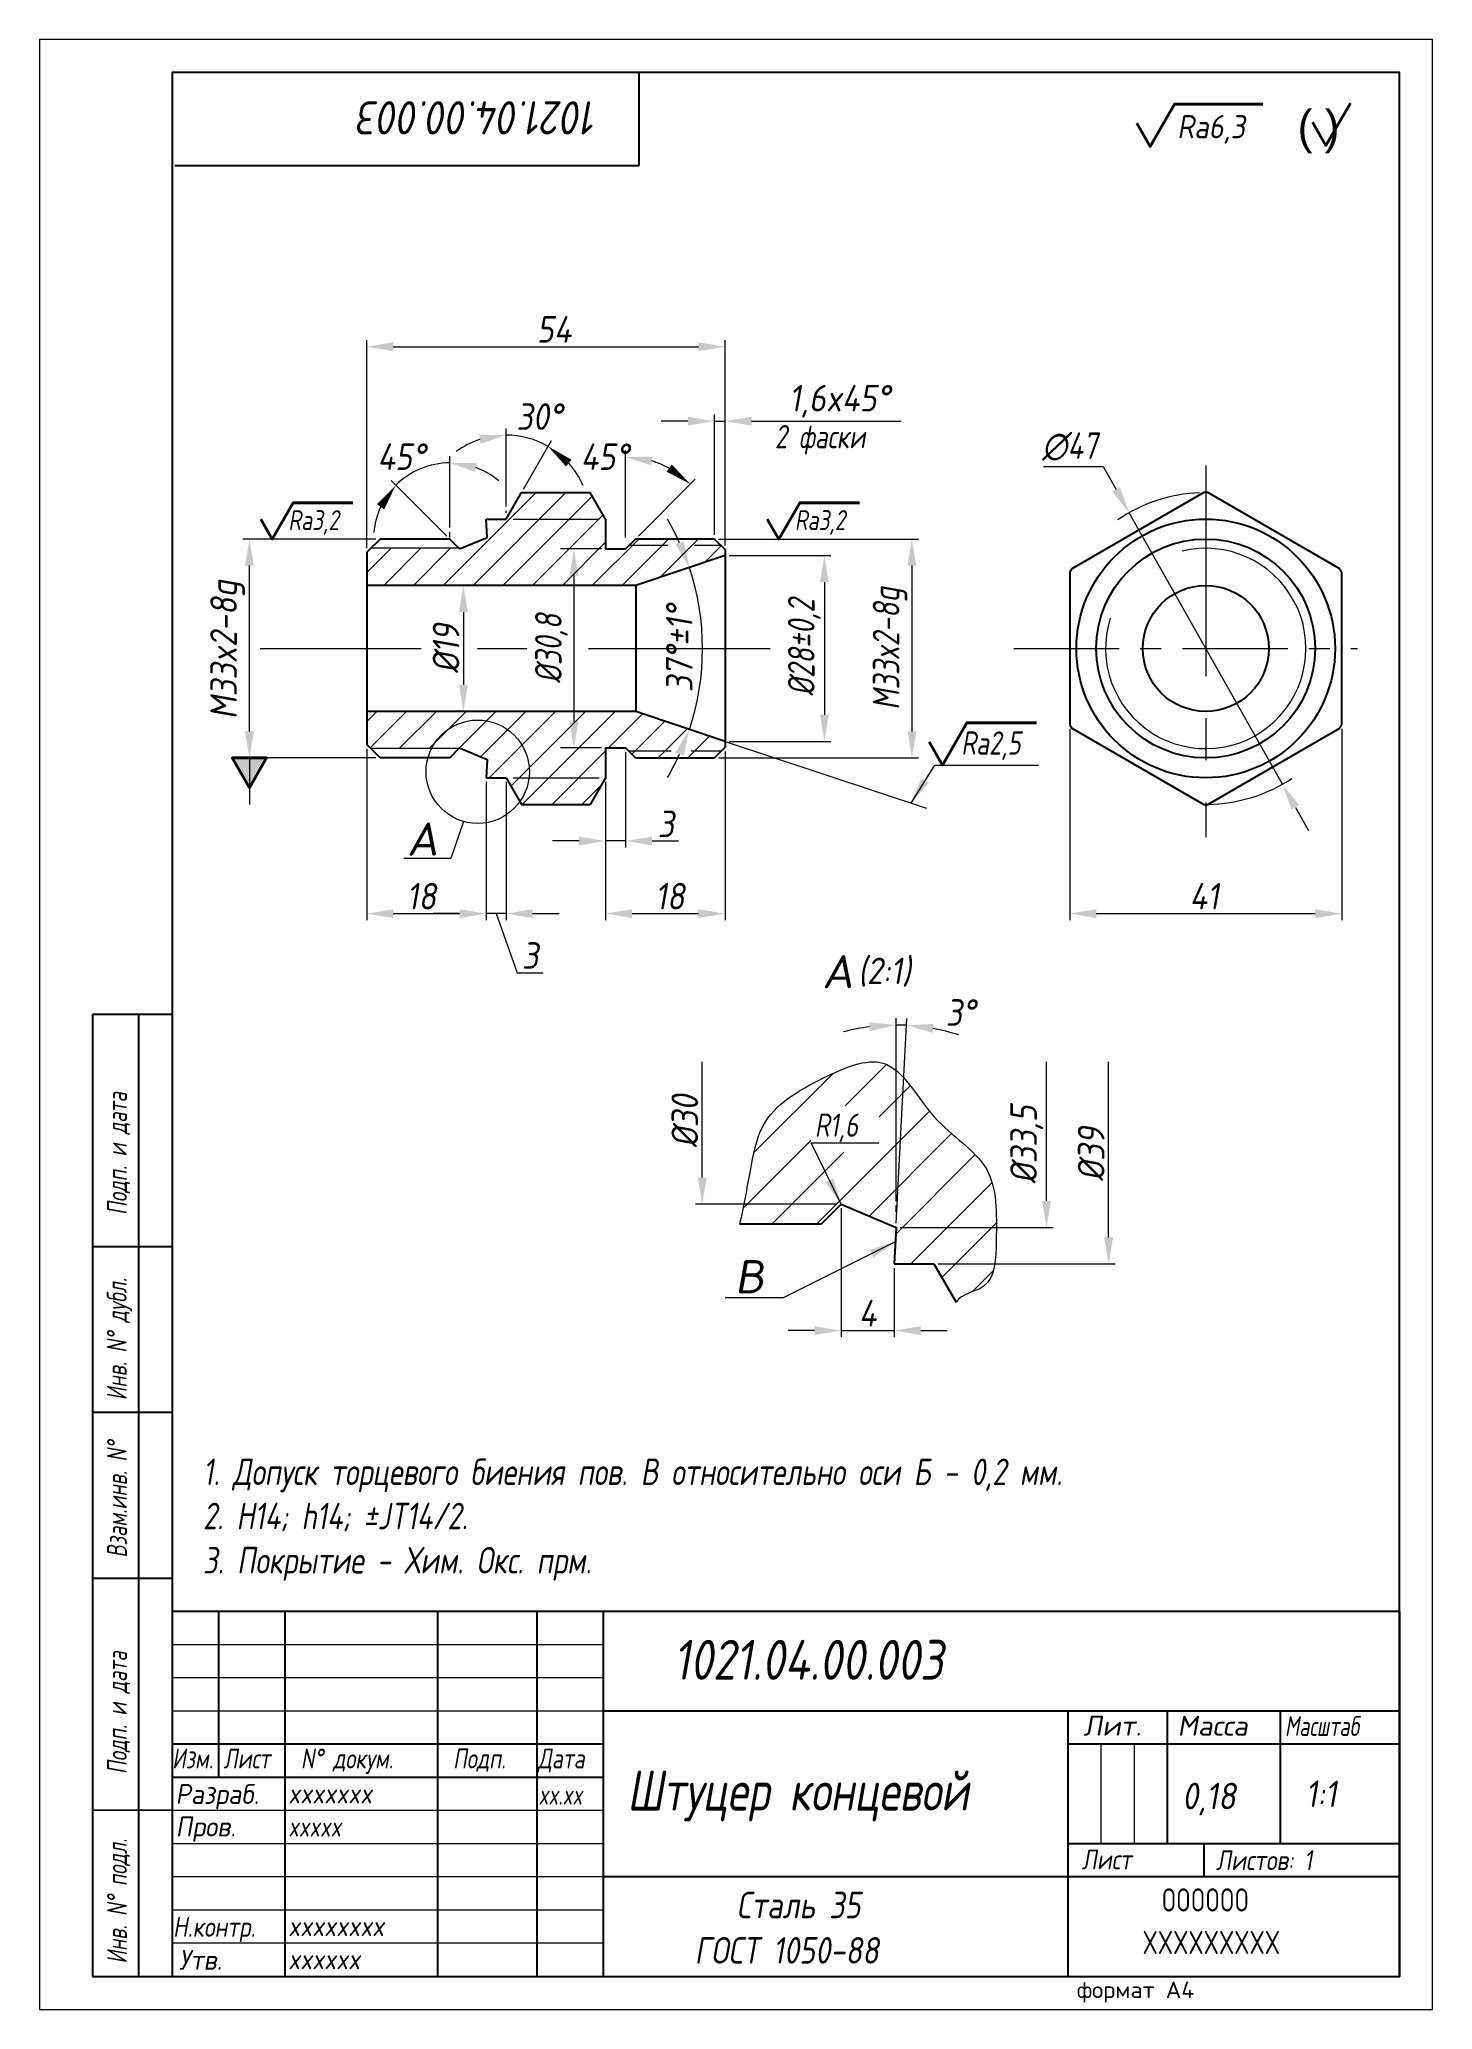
# Model space of a CAD drawing. Header units: millimetres. Extents: x 1917 to 2127, y 86 to 383.
import ezdxf

# ---------------------------------------------------------------- set-up
doc = ezdxf.new("R2010")
doc.units = ezdxf.units.MM
doc.linetypes.add('CENTER', pattern=[50.8, 31.75, -6.35, 6.35, -6.35])
for name, color, linetype, lineweight in [('Ax', 1, 'CENTER', 18), ('Dim', 3, 'Continuous', 40), ('Hatch', 5, 'Continuous', 18), ('Slim', 8, 'Continuous', 18), ('Text', 2, 'Continuous', 40), ('Wide', 31, 'Continuous', 60)]:
    doc.layers.add(name, color=color, linetype=linetype, lineweight=lineweight)
doc.styles.add('курсив', font='romans.shx', dxfattribs={"oblique": 10})
doc.styles.add('курсив 0_75', font='romans.shx', dxfattribs={"width": 0.75, "oblique": 10})
doc.styles.add('курсив 0_85', font='romans.shx', dxfattribs={"width": 0.85, "oblique": 10})
doc.dimstyles.new('L.Arrow', dxfattribs={"dimtxt": 4, "dimasz": 4, "dimexe": 2, "dimexo": 0.625, "dimgap": 1, "dimtad": 1, "dimlfac": 5, "dimtxsty": 'курсив 0_85', "dimcen": 0, "dimclrd": 256, "dimclre": 256, "dimclrt": 256, "dimadec": 1, "dimazin": 0, "dimtp": 0.0165, "dimtm": 0.0075, "dimtfac": 1, "dimtmove": 0, "dimatfit": 3, "dimfxl": 1, "dimlwd": 18, "dimlwe": 18, "dimarcsym": 0})
doc.dimstyles.new('к1_1', dxfattribs={"dimtxt": 4, "dimasz": 4, "dimexe": 1, "dimexo": 0.625, "dimtad": 1, "dimtxsty": 'курсив 0_85', "dimcen": 0, "dimadec": 0, "dimazin": 0, "dimtfac": 1, "dimtmove": 0, "dimatfit": 3, "dimldrblk": 'DOTSMALL', "dimfxl": 1, "dimlwd": 18, "dimlwe": 18, "dimarcsym": 0})
doc.dimstyles.new('к1_1св', dxfattribs={"dimtxt": 4, "dimasz": 4, "dimexe": 2, "dimexo": 0.625, "dimgap": 1, "dimtad": 1, "dimtoh": 1, "dimtxsty": 'курсив 0_75', "dimcen": 0, "dimadec": 0, "dimazin": 0, "dimtfac": 1, "dimtmove": 0, "dimatfit": 3, "dimldrblk": 'DOTSMALL', "dimfxl": 1, "dimlwd": 18, "dimlwe": 18, "dimarcsym": 0})

# ---------------------------------------------------------------- blocks, each defined once
blk = doc.blocks.new('*D32')
at = {"layer": 'Defpoints', "color": 0, "transparency": 16777216}
for p in [(2019.98, 305.07), (2006.53, 300.57), (2016.37, 286.94), (2006.53, 281.57), (2019.98, 277.07)]:
    blk.add_point(p, dxfattribs=at)
at = {"layer": 'Dim', "color": 0, "lineweight": 18, "transparency": 16777216}
for start, end in [(24.463, 30.426), (341.5, 18.5), (329.574, 335.537)]:
    blk.add_arc((1978.14, 291.07), 38.45, start, end, dxfattribs=at)
at = {"layer": 'Dim', "color": 0, "transparency": 16777216}
for points in [[(2013.76, 307.24), (2012.52, 306.75), (2014.6, 303.27)], [(2012.52, 275.39), (2013.76, 274.9), (2014.6, 278.87)]]:
    blk.add_solid(points, dxfattribs=at)
at = {"layer": 'Dim', "color": 0, "transparency": 16777216, "insert": (2013.09, 291.07), "char_height": 4, "attachment_point": 5, "rotation": 90, "style": 'курсив 0_85'}
blk.add_mtext('37°%%p1%%d', dxfattribs=at)
blk = doc.blocks.new('_DotSmall')
at = {"color": 0, "linetype": 'ByBlock', "const_width": 0.5}
blk.add_lwpolyline([(-122670.927, 17467.939, 1), (-122670.802, 17467.939, 1)], format="xyb", close=True, dxfattribs=at)
blk = doc.blocks.new('*D33')
at = {"layer": 'Defpoints', "color": 0, "transparency": 16777216}
for p in [(2019.98, 305.07), (2019.98, 277.07), (2034.95, 277.07)]:
    blk.add_point(p, dxfattribs=at)
at = {"layer": 'Dim', "color": 0, "lineweight": 18, "transparency": 16777216}
for p, q in [((2020.61, 305.07), (2035.95, 305.07)), ((2034.95, 301.07), (2034.95, 281.07)), ((2020.61, 277.07), (2035.95, 277.07))]:
    blk.add_line(p, q, dxfattribs=at)
at = {"layer": 'Dim', "color": 0, "transparency": 16777216}
for points in [[(2034.28, 301.07), (2035.62, 301.07), (2034.95, 305.07)], [(2034.28, 281.07), (2035.62, 281.07), (2034.95, 277.07)]]:
    blk.add_solid(points, dxfattribs=at)
at = {"layer": 'Dim', "color": 0, "transparency": 16777216, "insert": (2031.94, 291.25), "char_height": 4, "attachment_point": 5, "rotation": 90, "style": 'курсив 0_75'}
blk.add_mtext('%%c28%%p0,2', dxfattribs=at)
blk = doc.blocks.new('*D34')
at = {"layer": 'Defpoints', "color": 0, "transparency": 16777216}
for p in [(2004.98, 276.07), (2001.98, 271.57), (2001.98, 262.05)]:
    blk.add_point(p, dxfattribs=at)
at = {"layer": 'Dim', "color": 0, "lineweight": 18, "transparency": 16777216}
for p, q in [((2004.98, 275.45), (2004.98, 261.05)), ((2001.98, 270.95), (2001.98, 261.05)), ((1997.98, 262.05), (1993.98, 262.05)), ((2004.98, 262.05), (2001.98, 262.05)), ((2008.98, 262.05), (2012.98, 262.05))]:
    blk.add_line(p, q, dxfattribs=at)
at = {"layer": 'Dim', "color": 0, "transparency": 16777216}
for points in [[(1997.98, 262.71), (1997.98, 261.38), (2001.98, 262.05)], [(2008.98, 262.71), (2008.98, 261.38), (2004.98, 262.05)]]:
    blk.add_solid(points, dxfattribs=at)
at = {"layer": 'Dim', "color": 0, "transparency": 16777216, "insert": (2011.07, 264.63), "char_height": 4, "attachment_point": 5, "style": 'курсив 0_85'}
blk.add_mtext('3', dxfattribs=at)
blk = doc.blocks.new('*D35')
at = {"layer": 'Defpoints', "color": 0, "transparency": 16777216}
for p in [(2018.38, 307.57), (2018.38, 274.57), (2048.15, 274.57)]:
    blk.add_point(p, dxfattribs=at)
at = {"layer": 'Dim', "color": 0, "lineweight": 18, "transparency": 16777216}
for p, q in [((2019.01, 307.57), (2049.15, 307.57)), ((2048.15, 303.57), (2048.15, 278.57)), ((2019.01, 274.57), (2049.15, 274.57))]:
    blk.add_line(p, q, dxfattribs=at)
at = {"layer": 'Dim', "color": 0, "transparency": 16777216}
for points in [[(2047.49, 303.57), (2048.82, 303.57), (2048.15, 307.57)], [(2047.49, 278.57), (2048.82, 278.57), (2048.15, 274.57)]]:
    blk.add_solid(points, dxfattribs=at)
at = {"layer": 'Dim', "color": 0, "transparency": 16777216, "insert": (2044.86, 291.07), "char_height": 4, "attachment_point": 5, "rotation": 90, "style": 'курсив 0_75'}
blk.add_mtext('M33x2-8g', dxfattribs=at)
blk = doc.blocks.new('*D36')
at = {"layer": 'Defpoints', "color": 0, "transparency": 16777216}
for p in [(2011.9, 318.06), (2004.98, 307.19), (2004.98, 306.44), (2004.98, 306.07), (2006.48, 307.57)]:
    blk.add_point(p, dxfattribs=at)
at = {"layer": 'Dim', "color": 0, "lineweight": 18, "transparency": 16777216}
for p, q in [((2004.98, 307.82), (2004.98, 320.92)), ((2006.92, 308.01), (2015.48, 316.57))]:
    blk.add_line(p, q, dxfattribs=at)
blk.add_arc((2004.98, 306.07), 13.85, 61.611, 73.389, dxfattribs=at)
at = {"layer": 'Dim', "color": 0, "transparency": 16777216}
for points in [[(2008.84, 318.68), (2009.04, 320), (2004.98, 319.92)], [(2011.96, 318.79), (2011.17, 317.72), (2014.77, 315.86)]]:
    blk.add_solid(points, dxfattribs=at)
at = {"layer": 'Dim', "color": 0, "transparency": 16777216, "insert": (2001.87, 319.98), "char_height": 4, "attachment_point": 5, "style": 'курсив 0_85'}
blk.add_mtext('45°', dxfattribs=at)
blk = doc.blocks.new('*D37')
at = {"layer": 'Defpoints', "color": 0, "transparency": 16777216}
for p in [(2019.98, 325.34), (2018.38, 307.57), (2019.98, 305.97)]:
    blk.add_point(p, dxfattribs=at)
at = {"layer": 'Dim', "color": 0, "lineweight": 18, "transparency": 16777216}
for p, q in [((2014.38, 325.34), (2010.38, 325.34)), ((2018.38, 308.2), (2018.38, 326.34)), ((2018.38, 325.34), (2019.98, 325.34)), ((2019.98, 306.6), (2019.98, 326.34)), ((2023.98, 325.34), (2046.53, 325.34))]:
    blk.add_line(p, q, dxfattribs=at)
at = {"layer": 'Dim', "color": 0, "transparency": 16777216}
for points in [[(2014.38, 326), (2014.38, 324.67), (2018.38, 325.34)], [(2023.98, 326), (2023.98, 324.67), (2019.98, 325.34)]]:
    blk.add_solid(points, dxfattribs=at)
at = {"layer": 'Dim', "color": 0, "transparency": 16777216, "insert": (2037.25, 328.34), "char_height": 4, "attachment_point": 5, "style": 'курсив 0_85'}
blk.add_mtext('1,6x45%%d', dxfattribs=at)
blk = doc.blocks.new('*D38')
at = {"layer": 'Defpoints', "color": 0, "transparency": 16777216}
for p in [(2019.98, 336.56), (2019.98, 305.97), (1965.98, 305.57)]:
    blk.add_point(p, dxfattribs=at)
at = {"layer": 'Dim', "color": 0, "lineweight": 18, "transparency": 16777216}
for p, q in [((1965.98, 306.2), (1965.98, 337.56)), ((1969.98, 336.56), (2015.98, 336.56)), ((2019.98, 306.6), (2019.98, 337.56))]:
    blk.add_line(p, q, dxfattribs=at)
at = {"layer": 'Dim', "color": 0, "transparency": 16777216}
for points in [[(1969.98, 337.23), (1969.98, 335.89), (1965.98, 336.56)], [(2015.98, 337.23), (2015.98, 335.89), (2019.98, 336.56)]]:
    blk.add_solid(points, dxfattribs=at)
at = {"layer": 'Dim', "color": 0, "transparency": 16777216, "insert": (1994.22, 339.18), "char_height": 4, "attachment_point": 5, "style": 'курсив 0_85'}
blk.add_mtext('54', dxfattribs=at)
blk = doc.blocks.new('*D39')
at = {"layer": 'Defpoints', "color": 0, "transparency": 16777216}
for p in [(2019.98, 276.17), (2001.98, 271.57), (2019.98, 251.1)]:
    blk.add_point(p, dxfattribs=at)
at = {"layer": 'Dim', "color": 0, "lineweight": 18, "transparency": 16777216}
for p, q in [((2019.98, 275.55), (2019.98, 250.1)), ((2001.98, 270.95), (2001.98, 250.1)), ((2005.98, 251.1), (2015.98, 251.1))]:
    blk.add_line(p, q, dxfattribs=at)
at = {"layer": 'Dim', "color": 0, "transparency": 16777216}
for points in [[(2005.98, 251.77), (2005.98, 250.43), (2001.98, 251.1)], [(2015.98, 251.77), (2015.98, 250.43), (2019.98, 251.1)]]:
    blk.add_solid(points, dxfattribs=at)
at = {"layer": 'Dim', "color": 0, "transparency": 16777216, "insert": (2011.67, 253.73), "char_height": 4, "attachment_point": 5, "style": 'курсив 0_85'}
blk.add_mtext('18', dxfattribs=at)
blk = doc.blocks.new('*D40')
at = {"layer": 'Defpoints', "color": 0, "transparency": 16777216}
for p in [(2001.98, 306.07), (1997.2, 276.07), (2001.98, 276.07)]:
    blk.add_point(p, dxfattribs=at)
at = {"layer": 'Dim', "color": 0, "lineweight": 18, "transparency": 16777216}
for p, q in [((2001.36, 306.07), (1995.2, 306.07)), ((1997.2, 302.07), (1997.2, 280.07)), ((2001.36, 276.07), (1995.2, 276.07))]:
    blk.add_line(p, q, dxfattribs=at)
at = {"layer": 'Dim', "color": 0, "transparency": 16777216}
for points in [[(1996.54, 302.07), (1997.87, 302.07), (1997.2, 306.07)], [(1996.54, 280.07), (1997.87, 280.07), (1997.2, 276.07)]]:
    blk.add_solid(points, dxfattribs=at)
at = {"layer": 'Dim', "color": 0, "transparency": 16777216, "insert": (1993.82, 291.07), "char_height": 4, "attachment_point": 5, "rotation": 90, "style": 'курсив 0_75'}
blk.add_mtext('%%c30,8', dxfattribs=at)
blk = doc.blocks.new('*D187')
at = {"layer": 'Defpoints', "color": 0, "transparency": 16777216}
for p in [(1948.29, 307.57), (1967.98, 307.57), (1967.98, 274.57)]:
    blk.add_point(p, dxfattribs=at)
at = {"layer": 'Dim', "color": 0, "lineweight": 18, "transparency": 16777216}
for p, q in [((1967.36, 307.57), (1947.29, 307.57)), ((1948.29, 278.57), (1948.29, 303.57)), ((1967.36, 274.57), (1947.29, 274.57))]:
    blk.add_line(p, q, dxfattribs=at)
at = {"layer": 'Dim', "color": 0, "transparency": 16777216}
for points in [[(1947.63, 303.57), (1948.96, 303.57), (1948.29, 307.57)], [(1947.63, 278.57), (1948.96, 278.57), (1948.29, 274.57)]]:
    blk.add_solid(points, dxfattribs=at)
at = {"layer": 'Dim', "color": 0, "transparency": 16777216, "insert": (1945, 290.89), "char_height": 4, "attachment_point": 5, "rotation": 90, "style": 'курсив 0_85'}
blk.add_mtext('M33x2-8g', dxfattribs=at)
blk = doc.blocks.new('*D41')
at = {"layer": 'Defpoints', "color": 0, "transparency": 16777216}
for p in [(1965.98, 300.57), (1965.98, 281.57), (1980.55, 281.57)]:
    blk.add_point(p, dxfattribs=at)
at = {"layer": 'Dim', "color": 0, "lineweight": 18, "transparency": 16777216}
for p, q in [((1966.61, 300.57), (1981.55, 300.57)), ((1980.55, 296.57), (1980.55, 285.57)), ((1966.61, 281.57), (1981.55, 281.57))]:
    blk.add_line(p, q, dxfattribs=at)
at = {"layer": 'Dim', "color": 0, "transparency": 16777216}
for points in [[(1979.89, 296.57), (1981.22, 296.57), (1980.55, 300.57)], [(1979.89, 285.57), (1981.22, 285.57), (1980.55, 281.57)]]:
    blk.add_solid(points, dxfattribs=at)
at = {"layer": 'Dim', "color": 0, "transparency": 16777216, "insert": (1977.93, 291.07), "char_height": 4, "attachment_point": 5, "rotation": 90, "style": 'курсив 0_85'}
blk.add_mtext('%%c19', dxfattribs=at)
blk = doc.blocks.new('*D188')
at = {"layer": 'Defpoints', "color": 0, "transparency": 16777216}
for p in [(2071.94, 279.58), (2112.94, 279.58), (2112.94, 251.1)]:
    blk.add_point(p, dxfattribs=at)
at = {"layer": 'Dim', "color": 0, "lineweight": 18, "transparency": 16777216}
for p, q in [((2071.94, 278.96), (2071.94, 250.1)), ((2112.94, 278.96), (2112.94, 250.1)), ((2075.94, 251.1), (2108.94, 251.1))]:
    blk.add_line(p, q, dxfattribs=at)
at = {"layer": 'Dim', "color": 0, "transparency": 16777216}
for points in [[(2075.94, 251.77), (2075.94, 250.43), (2071.94, 251.1)], [(2108.94, 251.77), (2108.94, 250.43), (2112.94, 251.1)]]:
    blk.add_solid(points, dxfattribs=at)
at = {"layer": 'Dim', "color": 0, "transparency": 16777216, "insert": (2092.22, 253.73), "char_height": 4, "attachment_point": 5, "style": 'курсив 0_85'}
blk.add_mtext('41', dxfattribs=at)
blk = doc.blocks.new('*D189')
at = {"layer": 'Defpoints', "color": 0, "transparency": 16777216}
for p in [(2080.9, 311.54), (2103.99, 270.6)]:
    blk.add_point(p, dxfattribs=at)
at = {"layer": 'Dim', "color": 0, "lineweight": 18, "transparency": 16777216}
for p, q in [((2067.98, 318.51), (2076.97, 318.51)), ((2076.97, 318.51), (2078.94, 315.03)), ((2103.99, 270.6), (2080.9, 311.54)), ((2105.95, 267.12), (2107.91, 263.63))]:
    blk.add_line(p, q, dxfattribs=at)
blk.add_arc((2092.44, 291.07), 23.5, 92.2556, 124.2931, dxfattribs=at)
at = {"layer": 'Dim', "color": 0, "transparency": 16777216}
for points in [[(2079.52, 315.35), (2078.36, 314.7), (2080.9, 311.54)], [(2106.53, 267.45), (2105.37, 266.79), (2103.99, 270.6)]]:
    blk.add_solid(points, dxfattribs=at)
at = {"layer": 'Dim', "color": 0, "transparency": 16777216, "insert": (2071.98, 321.51), "char_height": 4, "attachment_point": 5, "style": 'курсив 0_75'}
blk.add_mtext('∅47', dxfattribs=at)
blk = doc.blocks.new('*D190')
at = {"layer": 'Defpoints', "color": 0, "transparency": 16777216}
for p in [(1965.98, 276.57), (1983.98, 271.57), (1983.98, 251.1)]:
    blk.add_point(p, dxfattribs=at)
at = {"layer": 'Dim', "color": 0, "lineweight": 18, "transparency": 16777216}
for p, q in [((1965.98, 275.95), (1965.98, 250.1)), ((1983.98, 270.95), (1983.98, 250.1)), ((1969.98, 251.1), (1979.98, 251.1))]:
    blk.add_line(p, q, dxfattribs=at)
at = {"layer": 'Dim', "color": 0, "transparency": 16777216}
for points in [[(1969.98, 251.77), (1969.98, 250.43), (1965.98, 251.1)], [(1979.98, 251.77), (1979.98, 250.43), (1983.98, 251.1)]]:
    blk.add_solid(points, dxfattribs=at)
at = {"layer": 'Dim', "color": 0, "transparency": 16777216, "insert": (1974.22, 253.73), "char_height": 4, "attachment_point": 5, "style": 'курсив 0_85'}
blk.add_mtext('18', dxfattribs=at)
blk = doc.blocks.new('*D191')
at = {"layer": 'Defpoints', "color": 0, "transparency": 16777216}
for p in [(1983.98, 271.57), (1986.98, 271.57), (1983.98, 251.1)]:
    blk.add_point(p, dxfattribs=at)
at = {"layer": 'Dim', "color": 0, "lineweight": 18, "transparency": 16777216}
for p, q in [((1983.98, 270.95), (1983.98, 250.1)), ((1986.98, 270.95), (1986.98, 250.1)), ((1979.98, 251.1), (1975.98, 251.1)), ((1986.98, 251.1), (1983.98, 251.1)), ((1986.98, 251.1), (1983.98, 251.1)), ((1985.48, 251.1), (1988.65, 242.17)), ((1990.98, 251.1), (1994.98, 251.1)), ((1988.65, 242.17), (1992.58, 242.17))]:
    blk.add_line(p, q, dxfattribs=at)
at = {"layer": 'Dim', "color": 0, "transparency": 16777216}
for points in [[(1979.98, 251.77), (1979.98, 250.43), (1983.98, 251.1)], [(1990.98, 251.77), (1990.98, 250.43), (1986.98, 251.1)]]:
    blk.add_solid(points, dxfattribs=at)
at = {"layer": 'Dim', "color": 0, "transparency": 16777216, "insert": (1990.62, 244.79), "char_height": 4, "attachment_point": 5, "style": 'курсив 0_85'}
blk.add_mtext('3', dxfattribs=at)
blk = doc.blocks.new('*D192')
at = {"layer": 'Defpoints', "color": 0, "transparency": 16777216}
for p in [(1989.18, 323.04), (1989.29, 314.57), (1986.98, 311.84), (1986.98, 311.51), (1986.98, 310.57)]:
    blk.add_point(p, dxfattribs=at)
at = {"layer": 'Dim', "color": 0, "lineweight": 18, "transparency": 16777216}
for p, q in [((1986.98, 312.47), (1986.98, 324.23)), ((1989.6, 315.11), (1993.81, 322.4))]:
    blk.add_line(p, q, dxfattribs=at)
for start, end in [(108.1771, 126.3543), (60, 90), (23.6457, 41.8229)]:
    blk.add_arc((1986.98, 310.57), 12.66, start, end, dxfattribs=at)
at = {"layer": 'Dim', "color": 0, "transparency": 16777216}
for points in [[(1982.93, 323.26), (1983.14, 321.94), (1986.98, 323.23)], [(1996, 318.5), (1996.84, 319.53), (1993.31, 321.54)]]:
    blk.add_solid(points, dxfattribs=at)
at = {"layer": 'Dim', "color": 0, "transparency": 16777216, "insert": (1992, 326.03), "char_height": 4, "attachment_point": 5, "style": 'курсив 0_85'}
blk.add_mtext('30°', dxfattribs=at)
blk = doc.blocks.new('*D193')
at = {"layer": 'Defpoints', "color": 0, "transparency": 16777216}
for p in [(2037.48, 207.3), (2045.48, 198.3), (2045.48, 188.25)]:
    blk.add_point(p, dxfattribs=at)
at = {"layer": 'Dim', "color": 0, "lineweight": 18, "transparency": 16777216}
for p, q in [((2037.48, 206.68), (2037.48, 187.25)), ((2045.48, 197.68), (2045.48, 187.25)), ((2033.48, 188.25), (2029.48, 188.25)), ((2037.48, 188.25), (2045.48, 188.25)), ((2049.48, 188.25), (2053.48, 188.25))]:
    blk.add_line(p, q, dxfattribs=at)
at = {"layer": 'Dim', "color": 0, "transparency": 16777216}
for points in [[(2033.48, 188.91), (2033.48, 187.58), (2037.48, 188.25)], [(2049.48, 188.91), (2049.48, 187.58), (2045.48, 188.25)]]:
    blk.add_solid(points, dxfattribs=at)
at = {"layer": 'Dim', "color": 0, "transparency": 16777216, "insert": (2041.48, 190.87), "char_height": 4, "attachment_point": 5, "style": 'курсив 0_85'}
blk.add_mtext('4', dxfattribs=at)
blk = doc.blocks.new('*D194')
at = {"layer": 'Defpoints', "color": 0, "transparency": 16777216}
for p in [(2016.55, 228.75), (2041.91, 228.75), (2037.48, 207.3)]:
    blk.add_point(p, dxfattribs=at)
at = {"layer": 'Dim', "color": 0, "lineweight": 18, "transparency": 16777216}
for p, q in [((2016.55, 211.3), (2016.55, 228.75)), ((2036.85, 207.3), (2015.55, 207.3))]:
    blk.add_line(p, q, dxfattribs=at)
at = {"layer": 'Dim', "color": 0, "transparency": 16777216}
blk.add_solid([(2015.88, 211.3), (2017.22, 211.3), (2016.55, 207.3)], dxfattribs=at)
at = {"layer": 'Dim', "color": 0, "transparency": 16777216, "insert": (2013.92, 219.83), "char_height": 4, "attachment_point": 5, "rotation": 90, "style": 'курсив 0_85'}
blk.add_mtext('%%c30', dxfattribs=at)
blk = doc.blocks.new('_None')
blk = doc.blocks.new('*D195')
at = {"layer": 'Defpoints', "color": 0, "transparency": 16777216}
for p in [(2041.55, 228.78), (2068.45, 228.78), (2045.76, 203.8)]:
    blk.add_point(p, dxfattribs=at)
at = {"layer": 'Dim', "color": 0, "lineweight": 18, "transparency": 16777216}
for p, q in [((2068.45, 207.8), (2068.45, 228.78)), ((2046.39, 203.8), (2069.45, 203.8))]:
    blk.add_line(p, q, dxfattribs=at)
at = {"layer": 'Dim', "color": 0, "transparency": 16777216}
blk.add_solid([(2067.78, 207.8), (2069.12, 207.8), (2068.45, 203.8)], dxfattribs=at)
at = {"layer": 'Dim', "color": 0, "transparency": 16777216, "insert": (2065.45, 216.31), "char_height": 4, "attachment_point": 5, "rotation": 90, "style": 'курсив 0_85'}
blk.add_mtext('%%c33,5', dxfattribs=at)
blk = doc.blocks.new('*D196')
at = {"layer": 'Defpoints', "color": 0, "transparency": 16777216}
for p in [(2046.3, 234.31), (2045.76, 207.11), (2045.76, 206.08), (2045.76, 203.8), (2045.48, 198.3)]:
    blk.add_point(p, dxfattribs=at)
at = {"layer": 'Dim', "color": 0, "lineweight": 18, "transparency": 16777216}
for p, q in [((2045.76, 207.74), (2045.76, 235.32)), ((2045.8, 204.43), (2047.41, 235.28))]:
    blk.add_line(p, q, dxfattribs=at)
for start, end in [(97.516, 105.032), (87, 90), (71.968, 79.484)]:
    blk.add_arc((2045.76, 203.8), 30.51, start, end, dxfattribs=at)
at = {"layer": 'Dim', "color": 0, "transparency": 16777216}
for points in [[(2041.73, 234.72), (2041.82, 233.39), (2045.76, 234.32)], [(2051.25, 233.14), (2051.41, 234.47), (2047.36, 234.28)]]:
    blk.add_solid(points, dxfattribs=at)
at = {"layer": 'Dim', "color": 0, "transparency": 16777216, "insert": (2055.5, 236.2), "char_height": 4, "attachment_point": 5, "style": 'курсив 0_85'}
blk.add_mtext('3°', dxfattribs=at)
blk = doc.blocks.new('*D42')
at = {"layer": 'Defpoints', "color": 0, "transparency": 16777216}
for p in [(2042.02, 228.78), (2077.8, 228.78), (2051.48, 198.3)]:
    blk.add_point(p, dxfattribs=at)
at = {"layer": 'Dim', "color": 0, "lineweight": 18, "transparency": 16777216}
for p, q in [((2077.8, 202.3), (2077.8, 228.78)), ((2052.1, 198.3), (2078.8, 198.3))]:
    blk.add_line(p, q, dxfattribs=at)
at = {"layer": 'Dim', "color": 0, "transparency": 16777216}
blk.add_solid([(2077.13, 202.3), (2078.47, 202.3), (2077.8, 198.3)], dxfattribs=at)
at = {"layer": 'Dim', "color": 0, "transparency": 16777216, "insert": (2075.17, 214.86), "char_height": 4, "attachment_point": 5, "rotation": 90, "style": 'курсив 0_85'}
blk.add_mtext('%%c39', dxfattribs=at)
blk = doc.blocks.new('*D197')
at = {"layer": 'Defpoints', "color": 0, "transparency": 16777216}
for p in [(1975.51, 318.67), (1978.48, 308.68), (1978.48, 307.81), (1978.48, 307.57), (1979.98, 306.07)]:
    blk.add_point(p, dxfattribs=at)
at = {"layer": 'Dim', "color": 0, "lineweight": 18, "transparency": 16777216}
for p, q in [((1978.48, 309.3), (1978.48, 320.06)), ((1978.04, 308.01), (1969.65, 316.4))]:
    blk.add_line(p, q, dxfattribs=at)
for start, end in [(90, 135), (49.8833, 69.9416), (155.0584, 175.1167)]:
    blk.add_arc((1978.48, 307.57), 11.48, start, end, dxfattribs=at)
at = {"layer": 'Dim', "color": 0, "transparency": 16777216}
for points in [[(1982.3, 317.7), (1982.54, 319.02), (1978.48, 319.06)], [(1967.52, 312.8), (1968.61, 312.03), (1970.36, 315.69)]]:
    blk.add_solid(points, dxfattribs=at)
at = {"layer": 'Dim', "color": 0, "transparency": 16777216, "insert": (1971.22, 319.99), "char_height": 4, "attachment_point": 5, "style": 'курсив 0_85'}
blk.add_mtext('45°', dxfattribs=at)

msp = doc.modelspace()

# ---------------------------------------------------------------- hatches: boundary and pattern name
at = {"layer": 'Dim'}
h = msp.add_hatch(color=256, dxfattribs=at)
h.paths.add_polyline_path([(1948.292, 270.072), (1948.292, 270.072), (1945.694, 274.572), (1948.292, 274.572)])
h.paths.add_polyline_path([(1948.292, 270.072), (1948.292, 274.572), (1950.89, 274.572)])
at = {"layer": 'Hatch'}
h = msp.add_hatch(dxfattribs=at)
h.set_pattern_fill('ANSI31', color=256, style=0)
h.set_pattern_definition([(45, (-9337.7645, 4292.1392), (-2.245064, 2.245064), [])])
h.paths.add_polyline_path([(2006.532, 300.572), (2019.981, 305.072), (2019.981, 305.972), (2018.381, 307.572), (2006.481, 307.572), (2004.981, 306.072), (2001.981, 306.072), (2001.981, 310.572), (1999.672, 314.572), (1989.291, 314.572), (1986.981, 310.572), (1983.981, 310.572), (1984.126, 307.822), (1979.981, 306.072), (1979.881, 306.172), (1966.581, 306.172), (1965.981, 305.572), (1965.981, 300.572)])
h.paths.add_polyline_path([(1965.981, 281.572), (1965.981, 276.572), (1966.581, 275.972), (1975.733, 275.972, -0.7915843), (1990.49, 272.492, -0.155538), (1989.053, 267.984), (1989.291, 267.572), (1999.672, 267.572), (2001.981, 271.572), (2001.981, 276.072), (2004.981, 276.072), (2006.481, 274.572), (2018.381, 274.572), (2019.981, 276.172), (2019.981, 277.072), (2006.532, 281.572)])
h.paths.add_polyline_path([(1984.126, 274.322), (1983.981, 271.572), (1986.981, 271.572), (1989.053, 267.984, 0.155538), (1990.49, 272.492, 0.7915843), (1975.733, 275.972), (1979.881, 275.972), (1979.981, 276.072)], flags=17)
h = msp.add_hatch(dxfattribs=at)
h.set_pattern_fill('ANSI31', color=256, scale=1.5, style=0)
h.set_pattern_definition([(45, (-9339.825, 4294.7136), (-3.367596, 3.367596), [])])
edge = h.paths.add_edge_path()
edge.add_spline(control_points=[(2054.804, 192.539), (2055.685, 193.849), (2060.738, 194.332), (2060.869, 203.462), (2061.093, 213.651), (2050.7, 219.394), (2045.271, 231.062), (2033.692, 226.035), (2025.362, 221.135), (2023.731, 211.853), (2022.822, 206.966), (2022.228, 204.305)], knot_values=[0, 0, 0, 0, 4.7368592, 11.9556819, 22.8090129, 33.9524822, 45.0989218, 54.3636787, 65.9749692, 73.0052128, 81.1856318, 81.1856318, 81.1856318, 81.1856318], degree=3, periodic=0)
edge.add_line((2022.228, 204.305), (2034.475, 204.305))
edge.add_line((2034.475, 204.305), (2037.475, 207.305))
edge.add_line((2037.475, 207.305), (2045.764, 203.805))
edge.add_line((2045.764, 203.805), (2045.475, 198.305))
edge.add_line((2045.475, 198.305), (2051.475, 198.305))
edge.add_line((2051.475, 198.305), (2054.804, 192.539))
edge = h.paths.add_edge_path(flags=16)
edge.add_ellipse((2038.123, 218.628), major_axis=(-6.016, 0), ratio=0.5781703, start_angle=0, end_angle=360)
h.paths.add_polyline_path([(2032.66, 215.945), (2042.743, 215.578), (2043.845, 221.828), (2033.762, 222.195)], flags=24)

# ---------------------------------------------------------------- linework, layer by layer
for p, q in [((2007.048, 363.893), (2007.048, 377.893)), ((1937.048, 363.893), (2007.048, 363.893)), ((1986.981, 310.572), (1989.291, 314.572)), ((1989.291, 314.572), (1999.672, 314.572)), ((2001.981, 310.572), (1999.672, 314.572)), ((1984.126, 307.822), (1983.981, 310.572)), ((1983.981, 310.572), (1986.981, 310.572)), ((2001.981, 310.572), (2001.981, 306.072)), ((1967.981, 307.572), (1965.981, 305.572)), ((1978.481, 307.572), (1967.981, 307.572)), ((1979.981, 306.072), (1978.481, 307.572)), ((1979.981, 306.072), (1984.126, 307.822)), ((2001.981, 306.072), (2004.981, 306.072)), ((2006.481, 307.572), (2004.981, 306.072)), ((2018.381, 307.572), (2006.481, 307.572)), ((2018.381, 307.572), (2019.981, 305.972)), ((2019.981, 305.972), (2019.981, 276.172)), ((1965.981, 305.572), (1965.981, 276.572)), ((2019.981, 305.072), (2006.532, 300.572)), ((2006.532, 300.572), (1965.981, 300.572)), ((2006.532, 300.572), (2006.532, 281.572)), ((2006.532, 281.572), (1965.981, 281.572)), ((2019.981, 277.072), (2006.532, 281.572)), ((1967.981, 274.572), (1965.981, 276.572)), ((1978.481, 274.572), (1967.981, 274.572)), ((1979.981, 276.072), (1978.481, 274.572)), ((1979.981, 276.072), (1984.126, 274.322)), ((1984.126, 274.322), (1983.981, 271.572)), ((2001.981, 276.072), (2001.981, 271.572)), ((2001.981, 276.072), (2004.981, 276.072)), ((2006.481, 274.572), (2004.981, 276.072)), ((2006.481, 274.572), (2018.381, 274.572)), ((2019.981, 276.172), (2018.381, 274.572)), ((1983.981, 271.572), (1986.981, 271.572)), ((1986.981, 271.572), (1989.291, 267.572)), ((2001.981, 271.572), (1999.672, 267.572)), ((1989.291, 267.572), (1999.672, 267.572)), ((1924.635, 235.887), (1924.635, 90.887)), ((1936.635, 235.887), (1924.635, 235.887)), ((1931.636, 90.958), (1931.636, 235.887)), ((2037.475, 207.305), (2034.475, 204.305)), ((2037.475, 207.305), (2045.764, 203.805)), ((2034.475, 204.305), (2022.228, 204.305)), ((2045.764, 203.805), (2045.475, 198.305)), ((1936.566, 200.888), (1924.635, 200.886)), ((2045.475, 198.305), (2051.475, 198.305)), ((2051.475, 198.305), (2054.804, 192.539)), ((1936.549, 175.888), (1924.635, 175.888)), ((1924.635, 150.89), (1924.635, 150.89)), ((1936.635, 150.888), (1924.635, 150.89)), ((2121.635, 145.887), (1936.635, 145.887)), ((1943.635, 145.887), (1943.635, 120.887)), ((1953.635, 145.887), (1953.635, 90.887)), ((1976.635, 145.887), (1976.635, 90.887)), ((1991.635, 145.887), (1991.635, 90.887)), ((2001.635, 145.887), (2001.635, 90.887)), ((2121.635, 90.887), (2121.635, 145.887)), ((2121.635, 145.887), (2121.635, 90.887)), ((2071.635, 130.887), (2001.635, 130.887)), ((2071.635, 130.887), (2071.635, 90.887)), ((2121.635, 130.887), (2071.635, 130.887)), ((2086.635, 130.887), (2086.635, 110.887)), ((2103.635, 130.887), (2103.635, 110.887)), ((2001.635, 125.887), (1936.635, 125.887)), ((2121.635, 125.887), (2071.635, 125.887)), ((2001.635, 120.887), (1936.635, 120.887)), ((1936.635, 115.887), (1924.635, 115.956)), ((2121.635, 110.887), (2071.635, 110.887)), ((2092.14, 110.887), (2092.14, 105.887)), ((2071.635, 105.887), (2001.635, 105.887)), ((2121.635, 105.887), (2071.635, 105.887)), ((1924.635, 90.887), (1936.635, 90.887)), ((1936.635, 90.887), (2121.635, 90.887))]:
    msp.add_line(p, q)
msp.add_lwpolyline([(1936.635, 90.887), (2121.635, 90.887), (2121.635, 377.887), (1936.635, 377.887)], close=True)
for points in [[(2092.143, 314.57), (2072.243, 303.081)], [(2112.643, 303.081), (2092.743, 314.57)], [(2071.943, 302.561), (2071.943, 279.583)], [(2112.943, 279.583), (2112.943, 302.561)], [(2072.243, 279.063), (2092.143, 267.574)], [(2092.743, 267.574), (2112.643, 279.063)]]:
    msp.add_lwpolyline(points)
for radius in [19.5, 16.5, 9.5]:
    msp.add_circle((2092.443, 291.072), radius)
for start, end in [(89.26824, 90.73176), (149.26824, 150.73176), (29.26824, 30.73176), (209.26824, 210.73176), (329.26824, 330.73176), (269.26824, 270.73176)]:
    msp.add_arc((2092.443, 291.072), 23.5, start, end)
at = {"layer": 'Ax'}
for p, q in [((2092.443, 318.669), (2092.443, 262.624)), ((1949.931, 291.072), (1974.198, 291.072)), ((1982.674, 291.072), (1990.12, 291.072)), ((1999.388, 291.072), (2026.773, 291.072))]:
    msp.add_line(p, q, dxfattribs=at)
at = {"layer": 'Ax', "ltscale": 0.5}
msp.add_line((2063.519, 291.072), (2115.329, 291.072), dxfattribs=at)
at = {"layer": 'Dim'}
msp.add_lwpolyline([(1948.292, 270.072), (1945.694, 274.572), (1950.89, 274.572)], close=True, dxfattribs=at)
at = {"layer": 'Slim'}
for p, q in [((1986.981, 311.505), (1986.981, 311.841)), ((1988.033, 310.572), (2000.994, 310.572)), ((1980.078, 306.172), (1966.581, 306.172)), ((1978.481, 307.807), (1978.481, 308.679)), ((2011.345, 306.572), (2005.481, 306.572)), ((2019.381, 306.572), (2015.402, 306.572)), ((2019.981, 277.072), (2050.358, 266.986)), ((1948.292, 274.572), (1948.292, 267.535)), ((1980.078, 275.972), (1966.581, 275.972)), ((2011.882, 275.572), (2005.481, 275.572)), ((2019.381, 275.572), (2014.901, 275.572)), ((1988.033, 271.572), (2000.994, 271.572)), ((1980.564, 265.002), (1978.671, 259.417)), ((1978.671, 259.417), (1971.566, 259.417)), ((2045.764, 206.082), (2045.764, 207.114)), ((2001.635, 140.887), (1936.635, 140.887)), ((2001.635, 135.887), (1936.635, 135.887)), ((2001.635, 130.887), (1936.635, 130.887)), ((2076.635, 125.887), (2076.635, 110.887)), ((2081.635, 125.887), (2081.635, 110.887)), ((2001.635, 115.887), (1936.635, 115.887)), ((2001.635, 110.887), (1936.635, 110.887)), ((2001.635, 105.887), (1936.635, 105.887)), ((2001.635, 100.887), (1936.635, 100.887)), ((2001.635, 95.887), (1936.635, 95.887))]:
    msp.add_line(p, q, dxfattribs=at)
msp.add_lwpolyline([(1916.635, 85.887), (2126.635, 85.887), (2126.635, 382.887), (1916.635, 382.887)], close=True, dxfattribs=at)
msp.add_circle((1982.701, 272.492), 7.789, dxfattribs=at)
for radius, start, end in [(15.1, 162.36478, 103.58504), (23.5, 270.73176, 303.57603)]:
    msp.add_arc((2092.443, 291.072), radius, start, end, dxfattribs=at)
msp.add_open_spline([(2022.228, 204.305), (2022.822, 206.966), (2023.731, 211.853), (2025.362, 221.135), (2033.692, 226.035), (2045.271, 231.062), (2050.7, 219.394), (2061.093, 213.651), (2060.869, 203.462), (2060.738, 194.332), (2055.685, 193.849), (2054.804, 192.539)], degree=3, knots=[0, 0, 0, 0, 8.1804189, 15.2106625, 26.821953, 36.08671, 47.2331495, 58.3766189, 69.2299498, 76.4487726, 81.1856318, 81.1856318, 81.1856318, 81.1856318], dxfattribs=at)
at = {"layer": 'Text'}
for points in [[(2082.031, 370.275), (2084.058, 366.764), (2087.737, 373.137), (2101.033, 373.137)], [(2108.534, 370.423), (2110.561, 366.913), (2114.24, 373.285)], [(1950.002, 310.581), (1951.74, 307.572), (1954.893, 313.034), (1963.904, 313.034)], [(2026.341, 310.581), (2028.078, 307.572), (2031.232, 313.034), (2040.243, 313.034)], [(2050.733, 277.011), (2052.76, 273.5), (2056.439, 279.873), (2066.952, 279.873)]]:
    msp.add_lwpolyline(points, dxfattribs=at)

# ---------------------------------------------------------------- texts
at = {"layer": 'Text', "oblique": 10}
for s, height, rotation, style, width, p in [('1021.04.00.003', 5, 180, 'курсив', 0.85, (2000.8, 373.57)), ('Подп. и дата', 3, 90, 'курсив 0_75', 0.7, (1929.825, 205.67)), ('Инв. N%%D дубл.', 3, 90, 'курсив 0_75', 0.7, (1929.791, 177.737)), ('Взам.инв. N%%D', 3, 90, 'курсив 0_75', 0.7, (1929.825, 154.008)), ('Подп. и дата', 3, 90, 'курсив 0_75', 0.7, (1929.825, 121.383)), ('Инв. N%%D подл.', 3, 90, 'курсив 0_75', 0.7, (1929.825, 92.81))]:
    msp.add_text(s, height=height, rotation=rotation, dxfattribs=dict(at, style=style, width=width)).set_placement(p)
for s, height, style, width, p in [('Ra6,3', 3.5, 'курсив 0_85', 0.85, (2088.14, 367.984)), ('2 фаски', 3.5, 'курсив 0_75', 0.75, (2027.487, 321.258)), ('Ra3,2', 3, 'курсив 0_75', 0.75, (1954.151, 308.922)), ('Ra3,2', 3, 'курсив 0_75', 0.75, (2030.49, 308.922)), ('Ra2,5', 3.5, 'курсив 0_75', 0.75, (2055.573, 275.075)), ('R1,6', 3.5, 'курсив 0_75', 0.75, (2033.503, 217.47)), ('1021.04.00.003', 6, 'курсив', 0.8, (2012.216, 135.618)), ('Масштаб', 3, 'курсив', 0.7, (2104.369, 127.134)), ('Изм.', 3, 'курсив 0_75', 0.75, (1936.635, 122.242)), ('Лист', 3, 'курсив 0_75', 0.75, (1944.371, 122.242)), ('N%%D докум.', 3, 'курсив 0_75', 0.75, (1956.043, 122.242)), ('Подп.', 3, 'курсив 0_75', 0.75, (1978.983, 122.242)), ('Дата', 3, 'курсив 0_75', 0.75, (1991.757, 122.242)), ('Штуцер концевой', 6, 'курсив 0_75', 0.75, (2005.233, 115.89)), ('Разраб.', 3, 'курсив', 0.9, (1937.149, 116.886)), ('xxxxxxx', 3, 'курсив 0_85', 0.85, (1954.14, 116.967)), ('0,18', 4, 'курсив 0_85', 0.85, (2088.89, 116.085)), ('1:1', 4, 'курсив 0_85', 0.85, (2107.49, 116.404)), ('Пров.', 3, 'курсив', 0.9, (1937.175, 111.982)), ('xxxxx', 3, 'курсив 0_85', 0.75, (1954.14, 111.967)), ('Лист', 3, 'курсив', 0.8, (2073.737, 107.018)), ('Листов: 1', 3, 'курсив', 0.8, (2093.981, 106.912)), ('Сталь 35', 4, 'курсив', 0.8, (2021.729, 99.653)), ('Н.контр.', 3, 'курсив', 0.8, (1936.765, 96.863)), ('xxxxxxxx', 3, 'курсив 0_85', 0.85, (1954.14, 96.967)), (' ГОСТ 1050-88', 4, 'курсив', 0.8, (2013.258, 92.819)), ('Утв.', 3, 'курсив', 0.9, (1937.696, 91.885)), ('xxxxxx', 3, 'курсив 0_85', 0.85, (1954.14, 91.967))]:
    msp.add_text(s, height=height, dxfattribs=dict(at, style=style, width=width)).set_placement(p)
at = {"layer": 'Text'}
msp.add_text('( )', height=5, dxfattribs=at).set_placement((2106.291, 367.241))
at = {"layer": 'Text', "style": 'курсив', "oblique": 10}
for s, p in [('Лит.', (2073.99, 127.182)), ('Масса', (2088.189, 127.182))]:
    msp.add_text(s, height=3, dxfattribs=at).set_placement(p)
at = {"layer": 'Text', "ltscale": 0.8, "style": 'курсив', "oblique": 10, "width": 0.7}
msp.add_text('xx.xx', height=3, dxfattribs=at).set_placement((1991.861, 116.78))
at = {"layer": 'Text', "style": 'курсив'}
msp.add_text('формат А4', height=2.5, dxfattribs=at).set_placement((2073.016, 87.624))
at = {"layer": 'Text', "ltscale": 6, "insert": (1941.292, 168.96), "char_height": 4, "width": 177.75258, "attachment_point": 1, "style": 'курсив 0_75'}
msp.add_mtext('1. Допуск торцевого биения пов. В относительно оси Б - 0,2 мм.\\P2. H14; h14; %%PJT14/2.\\P3. Покрытие - Хим. Окс. прм.', dxfattribs=at)
at = {"layer": 'Wide', "style": 'курсив', "oblique": 10}
for s, p in [('A', (1972.042, 259.843)), ('A', (2034.617, 239.861)), ('B', (2021.466, 193.873))]:
    msp.add_text(s, height=5, dxfattribs=at).set_placement(p)
at = {"layer": 'Wide', "style": 'курсив 0_85', "oblique": 10, "width": 0.85}
msp.add_text('(2:1)', height=4, dxfattribs=at).set_placement((2040.033, 240.471))
at = {"layer": 'Wide', "lineweight": 50, "style": 'курсив', "width": 0.7}
for s, p in [('OOOOOO', (2085.787, 100.668)), ('XXXXXXXXX', (2082.913, 94.258))]:
    msp.add_text(s, height=3.5, dxfattribs=at).set_placement(p)

# ---------------------------------------------------------------- dimensions: what is measured, and where the dimension line sits
at = {"layer": 'Dim'}
for base, p1, p2, override, picture, middle in [((2019.981, 336.559), (1965.981, 305.572), (2019.981, 305.972), {"dimlfac": 1}, '*D38', (1994.221, 336.559)), ((2001.981, 262.048), (2004.981, 276.072), (2001.981, 271.572), {"dimtmove": 2}, '*D34', (2011.075, 264.625)), ((1983.981, 251.102), (1986.981, 271.572), (1983.981, 271.572), {"dimtxsty": 'курсив 0_85', "dimtmove": 1}, '*D191', (1989.278, 242.17)), ((2045.475, 188.245), (2037.475, 207.305), (2045.475, 198.305), {"dimlfac": 0.5}, '*D193', (2041.475, 188.245))]:
    dim = msp.add_linear_dim(base=base, p1=p1, p2=p2, dimstyle='к1_1', override=override, dxfattribs=at)
    dim.commit()
    dim.dimension.update_dxf_attribs({"geometry": picture, "text_midpoint": middle, "dimtype": 160})
dim = msp.add_linear_dim(base=(2019.981, 325.336), p1=(2018.381, 307.572), p2=(2019.981, 305.972), text='<>x45%%d', dimstyle='к1_1', override={"dimlfac": 1}, dxfattribs=at)
dim.commit()
dim.dimension.update_dxf_attribs({"geometry": '*D37', "text_midpoint": (2037.255, 325.336), "dimtype": 160})
for base, line1, line2, picture, middle in [((1989.18, 323.041), ((1986.981, 311.505), (1986.981, 311.841)), ((1986.981, 310.572), (1989.291, 314.572)), '*D192', (1992.002, 326.028)), ((1975.509, 318.665), ((1979.981, 306.072), (1978.481, 307.572)), ((1978.481, 307.807), (1978.481, 308.679)), '*D197', (1971.221, 319.993)), ((2011.904, 318.063), ((2006.481, 307.572), (2004.981, 306.072)), ((2004.981, 306.44), (2004.981, 307.191)), '*D36', (2001.867, 319.98)), ((2046.296, 234.315), ((2045.764, 203.805), (2045.475, 198.305)), ((2045.764, 206.082), (2045.764, 207.114)), '*D196', (2055.499, 236.199))]:
    dim = msp.add_angular_dim_2l(base=base, line1=line1, line2=line2, dimstyle='к1_1', override={"dimtmove": 1}, dxfattribs=at)
    dim.commit()
    dim.dimension.update_dxf_attribs({"geometry": picture, "text_midpoint": middle, "dimtype": 162})
dim = msp.add_diameter_dim_2p(p1=(2103.985, 270.602), p2=(2080.901, 311.542), dimstyle='к1_1св', dxfattribs=at)
dim.commit()
dim.dimension.update_dxf_attribs({"geometry": '*D189', "text_midpoint": (2071.976, 321.511)})
dim = msp.add_angular_dim_2l(base=(2016.369, 286.941), line1=((2019.981, 277.072), (2006.532, 281.572)), line2=((2019.981, 305.072), (2006.532, 300.572)), text='<>%%p1%%d', dimstyle='к1_1', override={"dimgap": 1.5, "dimtmove": 1}, dxfattribs=at)
dim.commit()
dim.dimension.update_dxf_attribs({"geometry": '*D32', "text_midpoint": (2013.091, 291.072)})
for base, p1, p2, text, dimstyle, picture, middle in [((1948.292, 307.572), (1967.981, 274.572), (1967.981, 307.572), 'M<>x2-8g', 'к1_1', '*D187', (1948.292, 290.893)), ((1997.203, 276.072), (2001.981, 306.072), (2001.981, 276.072), '%%c30,8', 'к1_1св', '*D40', (1997.203, 291.072))]:
    dim = msp.add_linear_dim(base=base, p1=p1, p2=p2, angle=90, text=text, dimstyle=dimstyle, dxfattribs=at)
    dim.commit()
    dim.dimension.update_dxf_attribs({"geometry": picture, "text_midpoint": middle, "dimtype": 160})
for base, p1, p2, text, override, picture, middle in [((2048.153, 274.572), (2018.381, 307.572), (2018.381, 274.572), 'M<>x2-8g', {"dimlfac": 1, "dimtxsty": 'курсив 0_75'}, '*D35', (2048.153, 291.072)), ((2034.949, 277.072), (2019.981, 305.072), (2019.981, 277.072), '%%c28%%p0,2', {"dimtxsty": 'курсив 0_75'}, '*D33', (2034.949, 291.246)), ((1980.553, 281.572), (1965.981, 300.572), (1965.981, 281.572), '%%c<>', {"dimlfac": 1}, '*D41', (1980.553, 291.072)), ((2016.55, 228.751), (2037.475, 207.305), (2041.908, 228.751), '%%c30', {"dimblk2": 'None', "dimsah": 1, "dimse2": 1}, '*D194', (2016.55, 219.828)), ((2068.452, 228.779), (2045.764, 203.805), (2041.55, 228.779), '%%c33,5', {"dimblk2": 'None', "dimsah": 1, "dimse2": 1}, '*D195', (2068.452, 216.311)), ((2077.799, 228.778), (2051.475, 198.305), (2042.019, 228.778), '%%c39', {"dimblk2": 'None', "dimsah": 1, "dimse2": 1}, '*D42', (2077.799, 214.863))]:
    dim = msp.add_linear_dim(base=base, p1=p1, p2=p2, angle=90, text=text, dimstyle='к1_1', override=override, dxfattribs=at)
    dim.commit()
    dim.dimension.update_dxf_attribs({"geometry": picture, "text_midpoint": middle, "dimtype": 160})
for base, p1, p2, picture, middle in [((2112.943, 251.102), (2071.943, 279.583), (2112.943, 279.583), '*D188', (2092.222, 251.102)), ((1983.981, 251.102), (1965.981, 276.572), (1983.981, 271.572), '*D190', (1974.224, 251.102)), ((2019.981, 251.102), (2001.981, 271.572), (2019.981, 276.172), '*D39', (2011.67, 251.102))]:
    dim = msp.add_linear_dim(base=base, p1=p1, p2=p2, dimstyle='к1_1', dxfattribs=at)
    dim.commit()
    dim.dimension.update_dxf_attribs({"geometry": picture, "text_midpoint": middle, "dimtype": 160})

# ---------------------------------------------------------------- leaders
msp.add_leader([(2037.475, 207.305), (2032.944, 216.535), (2043.147, 216.535)], dimstyle='L.Arrow', override={"dimgap": 1, "dimtad": 0}, dxfattribs=at)
at = {"layer": 'Slim'}
msp.add_leader([(2048.028, 267.759), (2051.609, 273.5), (2067.219, 273.5)], dimstyle='L.Arrow', dxfattribs=at)
msp.add_leader([(2045.65, 201.637), (2028.729, 193.191), (2020.006, 193.191)], dimstyle='L.Arrow', override={"dimgap": 1, "dimtad": 0}, dxfattribs=at)

doc.saveas('drawing.dxf')
